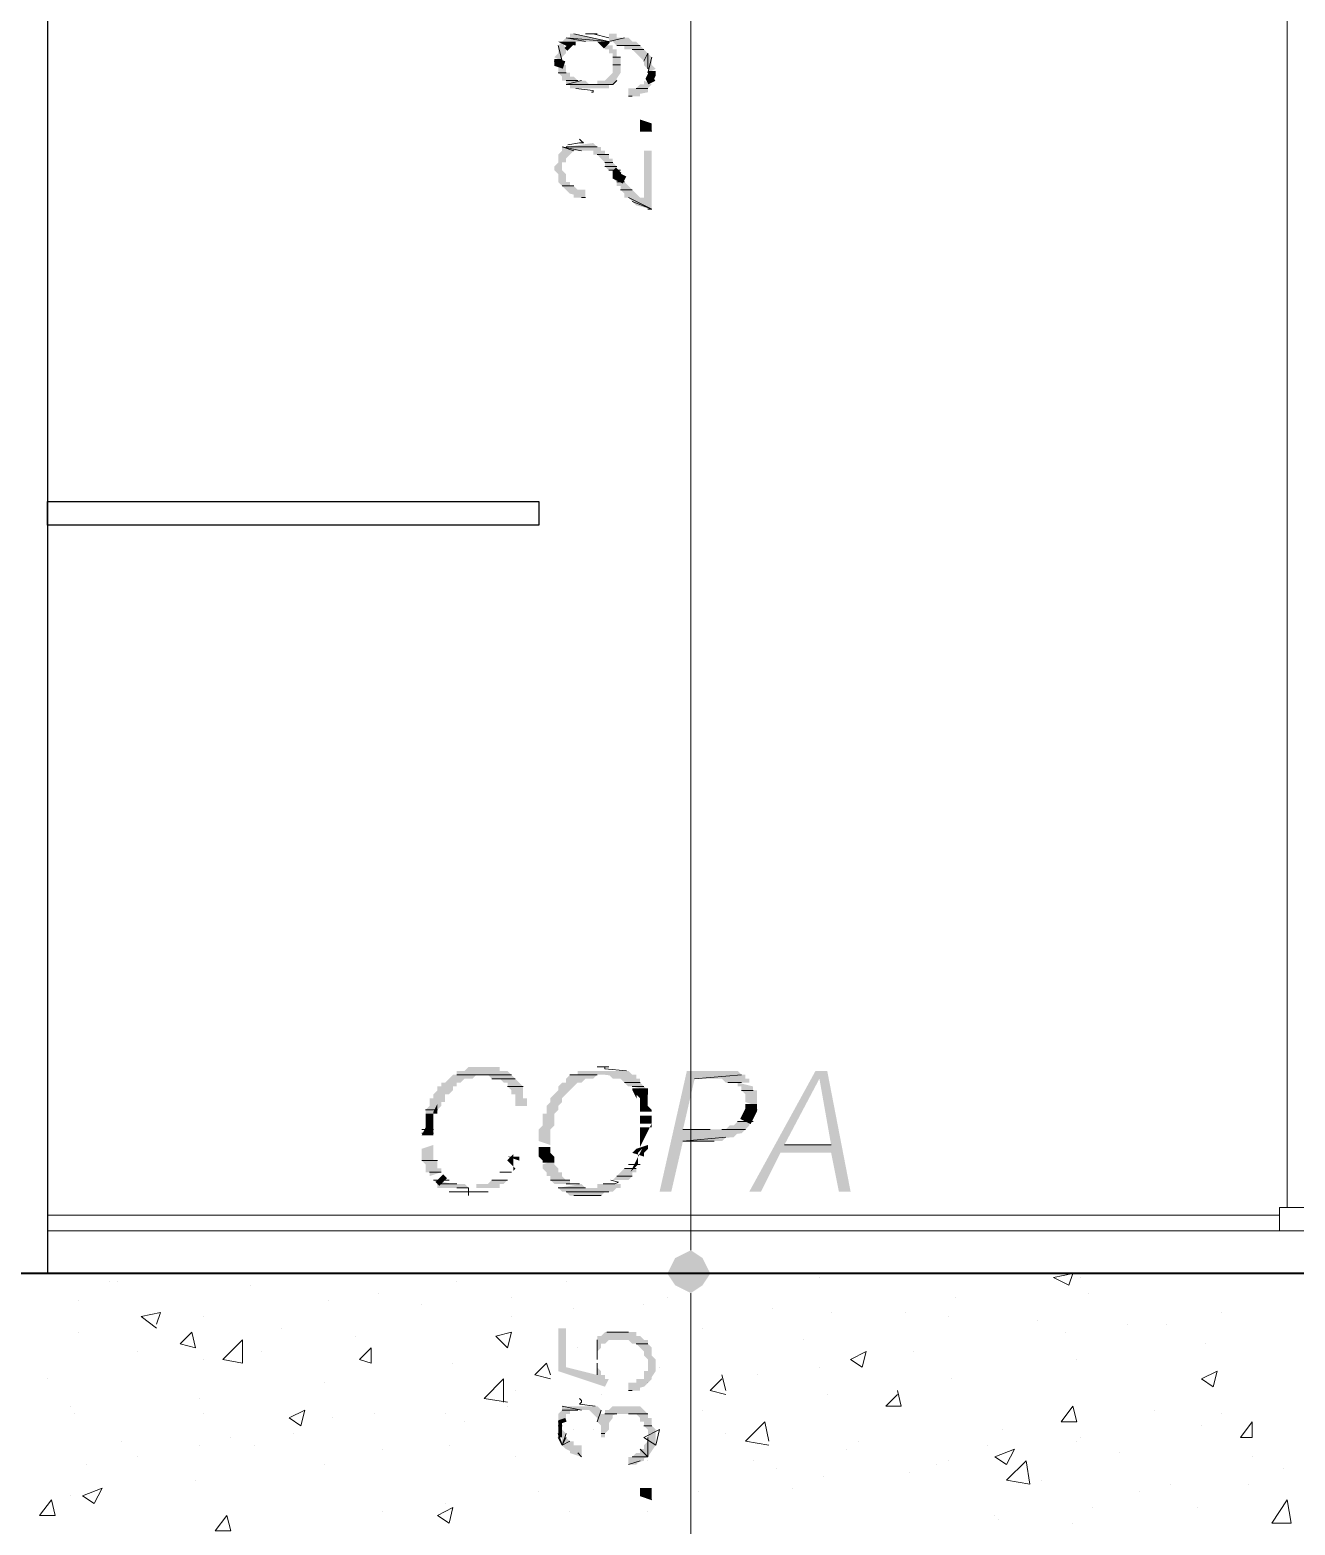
# Model space of a CAD drawing. Header units: millimetres. Extents: x 182 to 575, y -105 to 95.
# Drawn here: x 284.116 to 285.661, y 73.399 to 75.225 of the extents above; entities that cross this region are included whole.
import ezdxf

# ---------------------------------------------------------------- set-up
doc = ezdxf.new("R2010")
doc.units = ezdxf.units.MM
doc.header["$MEASUREMENT"] = 0
doc.layers.add('PDF_Geometry', color=7, linetype='Continuous')
doc.layers.add('PDF_Solid Fills', color=7, linetype='Continuous')

msp = doc.modelspace()

# ---------------------------------------------------------------- hatches: boundary and pattern name
at = {"layer": 'PDF_Solid Fills', "transparency": 33554559}
h = msp.add_hatch(color=256, dxfattribs=at)
h.paths.add_polyline_path([(284.7706792224259, 75.1967196080877), (284.7706792224259, 75.20148291496602), (284.7659158890926, 75.21100635411946), (284.7611557832724, 75.20624302078613), (284.7611557832724, 75.1967196080877), (284.7563924763942, 75.1919595022676), (284.7659158890926, 75.18719616893426), (284.7659158890926, 75.1919595022676)])
h.paths.add_polyline_path([(284.7659158890926, 75.21100635411946), (284.8230596457064, 75.21100635411946), (284.7802026351244, 75.22052976681786), (284.7754393017909, 75.22052976681786), (284.7754393017909, 75.21576643348453), (284.7706792224259, 75.21576643348453)])
h.paths.add_polyline_path([(284.8706799896216, 75.1729094229025), (284.88020340232, 75.17767275623584), (284.8754400954418, 75.18243608956917), (284.8754400954418, 75.1919595022676), (284.8706799896216, 75.1967196080877), (284.8659166562883, 75.20148291496602), (284.8611565769233, 75.20624302078613), (284.8563932435899, 75.21100635411946), (284.8516299102565, 75.21100635411946), (284.8468698308916, 75.21576643348453), (284.8325830848598, 75.21576643348453), (284.8325830848598, 75.22052976681786), (284.8230596457064, 75.22052976681786), (284.8230596457064, 75.21100635411946), (284.8278229790396, 75.21100635411946), (284.8325830848598, 75.20624302078613), (284.8421064975581, 75.20624302078613), (284.8421064975581, 75.20148291496602), (284.8516299102565, 75.20148291496602), (284.8563932435899, 75.1967196080877), (284.8611565769233, 75.1919595022676), (284.8659166562883, 75.18719616893426), (284.8659166562883, 75.18243608956917), (284.8706799896216, 75.17767275623584)])
for points in [[(284.8278229790396, 75.158625904384), (284.8325830848598, 75.16338601020408), (284.8325830848598, 75.16576526311857), (284.837346391738, 75.1729094229025), (284.837346391738, 75.1919595022676), (284.8325830848598, 75.1919595022676), (284.8325830848598, 75.20148291496602), (284.8278229790396, 75.20148291496602), (284.8278229790396, 75.20624302078613), (284.8182995663412, 75.20624302078613), (284.8182995663412, 75.20148291496602), (284.8230596457064, 75.20148291496602), (284.8230596457064, 75.1967196080877), (284.8278229790396, 75.1967196080877), (284.8278229790396, 75.1729094229025), (284.8230596457064, 75.16814934353741), (284.8182995663412, 75.16338601020408), (284.8087728996746, 75.16338601020408), (284.8087728996746, 75.158625904384), (284.7992494869761, 75.158625904384), (284.7944893811562, 75.16338601020408), (284.7849659684576, 75.16338601020408), (284.7802026351244, 75.16814934353741), (284.7754393017909, 75.16814934353741), (284.7754393017909, 75.1729094229025), (284.7706792224259, 75.1729094229025), (284.7706792224259, 75.18243608956917), (284.7611557832724, 75.18243608956917), (284.7611557832724, 75.1729094229025), (284.7659158890926, 75.16814934353741), (284.7659158890926, 75.16338601020408), (284.7706792224259, 75.16338601020408), (284.7706792224259, 75.158625904384), (284.7754393017909, 75.158625904384), (284.7754393017909, 75.15386259750568), (284.8230596457064, 75.15386259750568), (284.8230596457064, 75.158625904384)], [(284.8468698308916, 75.14433915835224), (284.8611565769233, 75.14433915835224), (284.8611565769233, 75.14719728854652), (284.8706799896216, 75.14910249168557), (284.8706799896216, 75.15386259750568), (284.8754400954418, 75.158625904384), (284.8659166562883, 75.16338601020408), (284.8659166562883, 75.158625904384), (284.8611565769233, 75.158625904384), (284.8563932435899, 75.15386259750568), (284.8468698308916, 75.15386259750568)], [(284.8611565769233, 75.10148214777024), (284.8754400954418, 75.10148214777024), (284.8754400954418, 75.11100556046864), (284.8611565769233, 75.11576889380197)], [(284.7944893811562, 75.02053145993955), (284.7944893811562, 75.03005487263795), (284.7849659684576, 75.03005487263795), (284.7802026351244, 75.03481497845806), (284.7754393017909, 75.03481497845806), (284.7754393017909, 75.03957828533638), (284.7706792224259, 75.03957828533638), (284.7706792224259, 75.04910172448979), (284.7659158890926, 75.05386180385491), (284.7659158890926, 75.06338847052155), (284.7706792224259, 75.06338847052155), (284.7706792224259, 75.06814854988664), (284.7754393017909, 75.07291188321997), (284.7802026351244, 75.07767198904008), (284.8040128203095, 75.07767198904008), (284.8040128203095, 75.07291188321997), (284.8087728996746, 75.07291188321997), (284.8135362330079, 75.06814854988664), (284.8182995663412, 75.06338847052155), (284.8182995663412, 75.05862513718822), (284.8230596457064, 75.05386180385491), (284.8325830848598, 75.05386180385491), (284.8325830848598, 75.05862513718822), (284.8278229790396, 75.06338847052155), (284.8278229790396, 75.06814854988664), (284.8230596457064, 75.06814854988664), (284.8230596457064, 75.07291188321997), (284.8182995663412, 75.07291188321997), (284.8182995663412, 75.07767198904008), (284.8135362330079, 75.07767198904008), (284.8135362330079, 75.0824352959184), (284.8087728996746, 75.0824352959184), (284.8040128203095, 75.08719540173851), (284.7706792224259, 75.0824352959184), (284.7659158890926, 75.0824352959184), (284.7659158890926, 75.07767198904008), (284.7611557832724, 75.07291188321997), (284.7611557832724, 75.06338847052155), (284.7563924763942, 75.05862513718822), (284.7563924763942, 75.05386180385491), (284.7611557832724, 75.04910172448979), (284.7611557832724, 75.03957828533638), (284.7659158890926, 75.03481497845806), (284.7706792224259, 75.03005487263795), (284.7754393017909, 75.02529153930462), (284.7802026351244, 75.02410131619456), (284.7802026351244, 75.02053145993955)], [(284.8516299102565, 75.01576812660622), (284.8563932435899, 75.01100479327286), (284.8690925676784, 75.00783105143805), (284.8706799896216, 75.00624471390782), (284.8754400954418, 75.00624471390782), (284.8754400954418, 75.07767198904008), (284.8659166562883, 75.07767198904008), (284.8659166562883, 75.02053145993955), (284.8611565769233, 75.02053145993955), (284.8563932435899, 75.02529153930462), (284.8516299102565, 75.03005487263795), (284.8468698308916, 75.03481497845806), (284.8421064975581, 75.03957828533638), (284.8278229790396, 75.04433839115646), (284.8325830848598, 75.03957828533638), (284.8325830848598, 75.03481497845806), (284.837346391738, 75.03481497845806), (284.837346391738, 75.03005487263795), (284.8421064975581, 75.02529153930462), (284.8421064975581, 75.02053145993955), (284.8468698308916, 75.02053145993955)], [(284.708775359992, 73.94433955517763), (284.6992519472936, 73.95386296787606), (284.689725280627, 73.95386296787606), (284.689725280627, 73.95862630120936), (284.6516316033783, 73.95862630120936), (284.6468682700449, 73.95386296787606), (284.6373448573466, 73.95386296787606), (284.6373448573466, 73.94910288851096), (284.6325847515265, 73.94910288851096), (284.6278214181931, 73.94433955517763), (284.6230613388281, 73.9395762218443), (284.6182980054947, 73.9395762218443), (284.6182980054947, 73.93481614247924), (284.6135346721613, 73.93481614247924), (284.6135346721613, 73.93005280914588), (284.6087745927963, 73.92529270332577), (284.6087745927963, 73.92052936999244), (284.6040112594629, 73.92052936999244), (284.6040112594629, 73.91100595729404), (284.5992511536427, 73.90624262396071), (284.5992511536427, 73.90148254459564), (284.6135346721613, 73.90148254459564), (284.6135346721613, 73.90624262396071), (284.6182980054947, 73.91100595729404), (284.6182980054947, 73.91576929062737), (284.6230613388281, 73.91576929062737), (284.6230613388281, 73.92529270332577), (284.6278214181931, 73.92529270332577), (284.6325847515265, 73.93005280914588), (284.6325847515265, 73.93481614247924), (284.6373448573466, 73.93481614247924), (284.6373448573466, 73.9395762218443), (284.6421081642249, 73.9395762218443), (284.6468682700449, 73.94433955517763), (284.6563916827433, 73.94433955517763), (284.6604743411456, 73.94842221357985), (284.66591834941, 73.94910288851096), (284.6706784287751, 73.94910288851096), (284.6761219099766, 73.94842227947956), (284.6802018679285, 73.94433955517763), (284.689725280627, 73.94433955517763), (284.6944886139603, 73.9395762218443), (284.6992519472936, 73.9395762218443), (284.6992519472936, 73.93481614247924), (284.7040120266588, 73.93005280914588), (284.7040120266588, 73.92529270332577), (284.708775359992, 73.92529270332577), (284.708775359992, 73.91100595729404), (284.7230588785105, 73.91100595729404), (284.7230588785105, 73.92052936999244), (284.7182987726904, 73.92052936999244), (284.7182987726904, 73.93481614247924), (284.7135354658121, 73.9395762218443)], [(284.8237399220565, 73.94842261216081), (284.8278229790396, 73.94433955517763), (284.837346391738, 73.94433955517763), (284.8421064975581, 73.9395762218443), (284.8468698308916, 73.93481614247924), (284.8516299102565, 73.93481614247924), (284.8706799896216, 73.93005280914588), (284.8611565769233, 73.9395762218443), (284.8611565769233, 73.94433955517763), (284.8563932435899, 73.94433955517763), (284.8563932435899, 73.94910288851096), (284.8516299102565, 73.94910288851096), (284.8468698308916, 73.95386296787606), (284.7849659684576, 73.95386296787606), (284.7849659684576, 73.94910288851096), (284.7754393017909, 73.94910288851096), (284.7706792224259, 73.94433955517763), (284.7706792224259, 73.9395762218443), (284.7659158890926, 73.9395762218443), (284.7611557832724, 73.93481614247924), (284.7611557832724, 73.93005280914588), (284.7563924763942, 73.92529270332577), (284.751632370574, 73.92052936999244), (284.751632370574, 73.91576929062737), (284.7468690372407, 73.91100595729404), (284.7468690372407, 73.90148254459564), (284.7421089578756, 73.90148254459564), (284.7421089578756, 73.88719579856388), (284.7373456245423, 73.8824356927438), (284.7373456245423, 73.86814894671204), (284.751632370574, 73.86338561337871), (284.751632370574, 73.8824356927438), (284.7563924763942, 73.88719579856388), (284.7563924763942, 73.90148254459564), (284.7611557832724, 73.90624262396071), (284.7611557832724, 73.91100595729404), (284.7659158890926, 73.91576929062737), (284.7659158890926, 73.92052936999244), (284.7706792224259, 73.92529270332577), (284.7754393017909, 73.93005280914588), (284.7802026351244, 73.93481614247924), (284.7849659684576, 73.9395762218443), (284.7897260478227, 73.9395762218443), (284.7944893811562, 73.94433955517763), (284.8040128203095, 73.94433955517763), (284.8087728996746, 73.94910288851096), (284.8182995663412, 73.94910288851096)], [(284.6087745927963, 73.84433878798188), (284.6087745927963, 73.86338561337871), (284.5944878467645, 73.85862553401361), (284.5944878467645, 73.84433878798188), (284.5992511536427, 73.83957868216177), (284.5992511536427, 73.83005526946334), (284.6040112594629, 73.83005526946334), (284.6040112594629, 73.82529193613001), (284.6182980054947, 73.83005526946334), (284.6182980054947, 73.83481534882844), (284.6135346721613, 73.83481534882844), (284.6135346721613, 73.84433878798188)], [(284.8563932435899, 73.85862553401361), (284.8516299102565, 73.85386220068028), (284.8659166562883, 73.8491020948602), (284.8659166562883, 73.85386220068028), (284.8706799896216, 73.85862553401361), (284.8706799896216, 73.86338561337871)], [(284.751632370574, 73.82529193613001), (284.751632370574, 73.82052860279668), (284.7563924763942, 73.81576852343161), (284.7754393017909, 73.81576852343161), (284.7754393017909, 73.82052860279668), (284.7706792224259, 73.82052860279668), (284.7659158890926, 73.82529193613001), (284.7659158890926, 73.83005526946334), (284.7611557832724, 73.83005526946334), (284.7611557832724, 73.83481534882844), (284.7563924763942, 73.83957868216177), (284.7563924763942, 73.84433878798188), (284.7421089578756, 73.83957868216177), (284.7421089578756, 73.83481534882844), (284.7468690372407, 73.83005526946334), (284.7468690372407, 73.82529193613001)], [(284.8325830848598, 73.82529193613001), (284.8278229790396, 73.82052860279668), (284.8468698308916, 73.82052860279668), (284.8516299102565, 73.82529193613001), (284.8516299102565, 73.83005526946334), (284.8563932435899, 73.83005526946334), (284.8563932435899, 73.83481534882844), (284.8421064975581, 73.83481534882844), (284.837346391738, 73.83005526946334)], [(284.7611557832724, 73.81100519009826), (284.7659158890926, 73.80624508427815), (284.7706792224259, 73.80624508427815), (284.7754393017909, 73.80148175094482), (284.8135362330079, 73.80148175094482), (284.8182995663412, 73.80624508427815), (284.8278229790396, 73.80624508427815), (284.8325830848598, 73.81100519009826), (284.837346391738, 73.81100519009826), (284.837346391738, 73.81576852343161), (284.8087728996746, 73.81576852343161), (284.8087728996746, 73.81100519009826), (284.7944893811562, 73.81100519009826), (284.7897260478227, 73.81576852343161)], [(284.9040135875052, 73.69195757105066), (284.9230604393572, 73.68243413189722), (284.9373471853889, 73.69195757105066), (284.9468705980872, 73.70624431708242), (284.9373471853889, 73.72529116893426), (284.9230604393572, 73.73481458163266), (284.9040135875052, 73.72529116893426), (284.8944869208386, 73.70624431708242)], [(284.8135362330079, 73.52052950226758), (284.8135362330079, 73.50624275623585), (284.8182995663412, 73.50624275623585), (284.8182995663412, 73.51100608956918), (284.8230596457064, 73.51576942290251), (284.8230596457064, 73.52370254475835), (284.8278229790396, 73.53005294142102), (284.8278229790396, 73.53322883517245), (284.8325830848598, 73.53481624829934), (284.8563932435899, 73.53481624829934), (284.8611565769233, 73.53005294142102), (284.8611565769233, 73.52529283560094), (284.8659166562883, 73.52529283560094), (284.8659166562883, 73.52052950226758), (284.8706799896216, 73.51576942290251), (284.8706799896216, 73.50148267687075), (284.8659166562883, 73.49671934353742), (284.8659166562883, 73.49195923771734), (284.8611565769233, 73.49195923771734), (284.8611565769233, 73.48719593083902), (284.8563932435899, 73.48719593083902), (284.8516299102565, 73.48243582501891), (284.8468698308916, 73.48243582501891), (284.8468698308916, 73.47291241232048), (284.8563932435899, 73.47291241232048), (284.8595691608623, 73.47608616003356), (284.8659166562883, 73.47767249168558), (284.8659166562883, 73.48053062187986), (284.8706799896216, 73.48243582501891), (284.88020340232, 73.49671934353742), (284.88020340232, 73.51576942290251), (284.8754400954418, 73.52052950226758), (284.8754400954418, 73.53005294142102), (284.8706799896216, 73.53005294142102), (284.8706799896216, 73.53481624829934), (284.8659166562883, 73.53957635411945), (284.8611565769233, 73.54433968745278), (284.8278229790396, 73.54433968745278), (284.8230596457064, 73.53957635411945), (284.8182995663412, 73.53957635411945), (284.8182995663412, 73.53481624829934), (284.8135362330079, 73.53481624829934), (284.8135362330079, 73.53957635411945), (284.8087728996746, 73.54433968745278), (284.7659158890926, 73.54433968745278), (284.7659158890926, 73.53957635411945), (284.7611557832724, 73.53481624829934), (284.7611557832724, 73.52529283560094), (284.7706792224259, 73.53005294142102), (284.7706792224259, 73.53481624829934), (284.7754393017909, 73.53481624829934), (284.7754393017909, 73.53957635411945), (284.7992494869761, 73.53957635411945), (284.8040128203095, 73.53481624829934), (284.8087728996746, 73.53005294142102), (284.8087728996746, 73.52529283560094)], [(284.7659158890926, 73.49671934353742), (284.7706792224259, 73.49195923771734), (284.7754393017909, 73.48957919803479), (284.7754393017909, 73.48719593083902), (284.7897260478227, 73.48243582501891), (284.7897260478227, 73.49671934353742), (284.7802026351244, 73.49671934353742), (284.7802026351244, 73.50148267687075), (284.7754393017909, 73.50148267687075), (284.7706792224259, 73.50624275623585), (284.7706792224259, 73.51100608956918), (284.7659158890926, 73.51576942290251), (284.7659158890926, 73.50148267687075), (284.7643291871526, 73.50306936999246), (284.7611557832724, 73.51576942290251), (284.7611557832724, 73.50624275623585)], [(284.8611565769233, 73.43481548110356), (284.8754400954418, 73.43005214777025), (284.8754400954418, 73.44433889380198), (284.8611565769233, 73.44433889380198)]]:
    msp.add_hatch(color=256, dxfattribs=at).paths.add_polyline_path(points)
h = msp.add_hatch(color=256, dxfattribs=at)
h.paths.add_polyline_path([(284.7611557832724, 75.04910172448979), (284.7706792224259, 75.04910172448979), (284.7611557832724, 75.04910172448979)], flags=0)
h.paths.add_polyline_path([(284.7706792224259, 75.04433839115646), (284.7611557832724, 75.04433839115646), (284.7706792224259, 75.04433839115646)], flags=0)
h.paths.add_polyline_path([(284.7611557832724, 75.03957828533638), (284.7706792224259, 75.03957828533638), (284.7611557832724, 75.03957828533638)], flags=0)
h.paths.add_polyline_path([(284.7754393017909, 75.03957828533638), (284.7659158890926, 75.03481497845806), (284.7754393017909, 75.03957828533638)], flags=0)
h = msp.add_hatch(color=256, dxfattribs=at)
h.paths.add_polyline_path([(284.9992510213677, 73.93005280914588), (284.9992510213677, 73.93481614247924), (284.9802041959709, 73.9395762218443), (284.9802041959709, 73.93481614247924), (284.984964275336, 73.93481614247924), (284.984964275336, 73.93005280914588), (284.9897276086693, 73.92529270332577), (284.9897276086693, 73.91576929062737), (285.0040111271878, 73.91100595729404), (285.0040111271878, 73.93005280914588)])
h.paths.add_polyline_path([(284.9944877144894, 73.94433955517763), (284.9897276086693, 73.94433955517763), (284.9897276086693, 73.94910288851096), (284.984964275336, 73.94910288851096), (284.9802041959709, 73.95386296787606), (284.9182971060237, 73.95386296787606), (284.8849635081402, 73.80624508427815), (284.899250254172, 73.80624508427815), (284.9135370002037, 73.86814894671204), (284.9611541166058, 73.86814894671204), (284.9651235617853, 73.8721183918916), (284.9754408626376, 73.87291228004537), (284.9794713182712, 73.87693998236028), (284.984964275336, 73.87767235941044), (284.9944877144894, 73.88719579856388), (284.9944877144894, 73.8919591054422), (284.9802041959709, 73.8919591054422), (284.9754408626376, 73.88719579856388), (284.9706775293042, 73.88719579856388), (284.9659174499392, 73.8824356927438), (284.9135370002037, 73.8824356927438), (284.9278205187222, 73.94433955517763), (284.9611541166058, 73.94433955517763), (284.9659174499392, 73.9395762218443), (284.9802041959709, 73.9395762218443), (284.9944877144894, 73.9395762218443)])
h.paths.add_polyline_path([(285.0944884816852, 73.86338561337871), (285.0373447250714, 73.86338561337871), (285.0802017356534, 73.94433955517763)])
h.paths.add_polyline_path([(285.1182986404153, 73.80624508427815), (285.0897251483518, 73.95386296787606), (285.0754416298332, 73.95386296787606), (284.9944877144894, 73.80624508427815), (285.0087744605211, 73.80624508427815), (285.0325846192513, 73.85386220068028), (285.0944884816852, 73.85386220068028), (285.1040118943836, 73.80624508427815)], flags=0)
h = msp.add_hatch(color=256, dxfattribs=at)
h.paths.add_polyline_path([(284.6611550160767, 73.81100519009826), (284.689725280627, 73.81100519009826), (284.689725280627, 73.81576852343161), (284.6944886139603, 73.81576852343161), (284.6992519472936, 73.82052860279668), (284.6802018679285, 73.82052860279668), (284.6754417621084, 73.81576852343161), (284.6611550160767, 73.81576852343161)])
h.paths.add_polyline_path([(284.6516316033783, 73.81100519009826), (284.6468682700449, 73.81576852343161), (284.6325847515265, 73.81576852343161), (284.6087745927963, 73.82052860279668), (284.6135346721613, 73.81576852343161), (284.6135346721613, 73.81100519009826)])
h = msp.add_hatch(color=256, dxfattribs=at)
h.paths.add_polyline_path([(284.8135362330079, 73.5871966980348), (284.8087728996746, 73.5919600313681), (284.8087728996746, 73.58243336470144), (284.7706792224259, 73.5919600313681), (284.7706792224259, 73.6395771213152), (284.7611557832724, 73.6395771213152), (284.7611557832724, 73.5871966980348), (284.8182995663412, 73.5681498461829), (284.8230596457064, 73.57767328533637), (284.8182995663412, 73.57767328533637), (284.8182995663412, 73.58243336470144), (284.8135362330079, 73.58243336470144)])
h.paths.add_polyline_path([(284.8468698308916, 73.5633865128496), (284.8611565769233, 73.5633865128496), (284.8611565769233, 73.56695941973462), (284.8659166562883, 73.5681498461829), (284.8706799896216, 73.57290995200304), (284.8754400954418, 73.57767328533637), (284.8754400954418, 73.58005092395183), (284.88020340232, 73.5871966980348), (284.88020340232, 73.60148344406653), (284.8754400954418, 73.60624354988664), (284.8754400954418, 73.61576696258504), (284.8706799896216, 73.62053029591837), (284.8706799896216, 73.62529037528347), (284.8659166562883, 73.62529037528347), (284.8611565769233, 73.6300537086168), (284.8563932435899, 73.6300537086168), (284.8563932435899, 73.63481704195013), (284.8182995663412, 73.63481704195013), (284.8135362330079, 73.6300537086168), (284.8087728996746, 73.6300537086168), (284.8087728996746, 73.61100685676496), (284.8135362330079, 73.61576696258504), (284.8135362330079, 73.62053029591837), (284.8182995663412, 73.62053029591837), (284.8230596457064, 73.62529037528347), (284.8468698308916, 73.62529037528347), (284.8516299102565, 73.62053029591837), (284.8563932435899, 73.62053029591837), (284.8611565769233, 73.61576696258504), (284.8659166562883, 73.61100685676496), (284.8659166562883, 73.60624354988664), (284.8706799896216, 73.60148344406653), (284.8706799896216, 73.5871966980348), (284.8659166562883, 73.5871966980348), (284.8659166562883, 73.57767328533637), (284.8563932435899, 73.57767328533637), (284.8563932435899, 73.57290995200304), (284.8468698308916, 73.57290995200304)])
h = msp.add_hatch(color=256, dxfattribs=at)
h.paths.add_polyline_path([(284.7992494869761, 73.60624354988664), (284.7992494869761, 73.60148344406653), (284.7992494869761, 73.60624354988664)], flags=0)
h.paths.add_polyline_path([(284.7992494869761, 73.5967201107332), (284.7992494869761, 73.61100685676496), (284.7992494869761, 73.5967201107332)], flags=0)
h.paths.add_polyline_path([(284.8040128203095, 73.61576696258504), (284.8040128203095, 73.5919600313681), (284.8040128203095, 73.61576696258504)], flags=0)
h.paths.add_polyline_path([(284.8040128203095, 73.5919600313681), (284.8040128203095, 73.61576696258504), (284.8040128203095, 73.5919600313681)], flags=0)
h = msp.add_hatch(color=256, dxfattribs=at)
h.paths.add_polyline_path([(284.8135362330079, 73.6300537086168), (284.8611565769233, 73.6300537086168), (284.8135362330079, 73.6300537086168)], flags=0)
h.paths.add_polyline_path([(284.8611565769233, 73.6300537086168), (284.8135362330079, 73.6300537086168), (284.8611565769233, 73.6300537086168)], flags=0)
h.paths.add_polyline_path([(284.8087728996746, 73.6300537086168), (284.8659166562883, 73.62529037528347), (284.8087728996746, 73.6300537086168)], flags=0)

# ---------------------------------------------------------------- linework, layer by layer
at = {"layer": 'PDF_Geometry', "lineweight": 25}
for points in [[(283.9992497515265, 76.61100751814061), (284.1373441959709, 76.61100751814061), (284.1373441959709, 73.70624431708242)], [(284.1421075293042, 73.70624431708242), (283.989726312373, 73.70624431708242)]]:
    msp.add_lwpolyline(points, dxfattribs=at)
at = {"layer": 'PDF_Geometry', "lineweight": 13}
for points in [[(284.9230604393572, 73.73481458163266), (284.9230604393572, 73.75862474036282), (284.9230604393572, 76.55862384089193), (284.9230604393572, 76.58243402607712)], [(285.6516328996746, 75.93957881443689), (285.6516328996746, 73.78719500491309)], [(284.7944893811562, 75.21100635411946), (284.7706792224259, 75.21576643348453), (284.7944893811562, 75.21100635411946)], [(284.7944893811562, 75.22052976681786), (284.8087728996746, 75.22052976681786), (284.7944893811562, 75.22052976681786)], [(284.8016311404153, 75.22052976681786), (284.804012807082, 75.22052976681786), (284.804012807082, 75.22052976681786), (284.8230596457064, 75.21576806046863)], [(284.7563924763942, 75.18719616893426), (284.7659158890926, 75.18719616893426), (284.7563924763942, 75.18719616893426)], [(284.8278229790396, 75.1919595022676), (284.837346391738, 75.1919595022676), (284.8278229790396, 75.1919595022676)], [(284.8516299102565, 75.20148291496602), (284.8659166562883, 75.20148291496602), (284.8516299102565, 75.20148291496602)], [(284.8659166562883, 75.18719616893426), (284.8706799896216, 75.1967196080877), (284.8659166562883, 75.18719616893426)], [(284.8706799896216, 75.17767275623584), (284.8706799896216, 75.1967196080877), (284.8706799896216, 75.17767275623584)], [(284.837346391738, 75.18243608956917), (284.8278229790396, 75.18243608956917), (284.837346391738, 75.18243608956917)], [(284.8278229790396, 75.158625904384), (284.7706792224259, 75.158625904384), (284.8278229790396, 75.158625904384)], [(284.7706792224259, 75.158625904384), (284.8040128203095, 75.158625904384), (284.7706792224259, 75.158625904384)], [(284.8040128203095, 75.158625904384), (284.7706792224259, 75.158625904384), (284.8040128203095, 75.158625904384)], [(284.8016311536429, 75.14910249168557), (284.8040111933254, 75.14910249168557), (284.804012807082, 75.14910249168557), (284.804012807082, 75.15148254459564), (284.782584301791, 75.15386259750568)], [(284.8754400954418, 75.10148214777024), (284.8611565769233, 75.10148214777024), (284.8754400954418, 75.10148214777024)], [(284.7897260478227, 75.07767198904008), (284.7659158890926, 75.0824352959184), (284.7897260478227, 75.07767198904008)], [(284.7802026351244, 75.07767198904008), (284.7659158890926, 75.0824352959184), (284.7802026351244, 75.07767198904008)], [(284.8087728996746, 75.0824352959184), (284.7706792224259, 75.0824352959184), (284.8087728996746, 75.0824352959184)], [(284.7706792224259, 75.0824352959184), (284.8087728996746, 75.0824352959184), (284.7706792224259, 75.0824352959184)], [(284.7873460081403, 75.09195873507184), (284.7897276748068, 75.08957706840513), (284.7921077277168, 75.08719540173851), (284.7873443943836, 75.08719540173851), (284.7730592621085, 75.08481534882844)], [(284.8087728996746, 75.07291188321997), (284.8230596457064, 75.07291188321997), (284.8087728996746, 75.07291188321997)], [(284.8182995663412, 75.06338847052155), (284.8278229790396, 75.06338847052155), (284.8182995663412, 75.06338847052155)], [(284.8325830848598, 75.05862513718822), (284.8182995663412, 75.05862513718822), (284.8325830848598, 75.05862513718822)], [(284.837346391738, 75.05386180385491), (284.8230596457064, 75.05386180385491), (284.837346391738, 75.05386180385491)], [(284.8278229790396, 75.04433839115646), (284.8421064975581, 75.04433839115646), (284.8278229790396, 75.04433839115646)], [(284.8421064975581, 75.03957828533638), (284.8325830848598, 75.03957828533638), (284.8421064975581, 75.03957828533638)], [(284.7659158890926, 75.03481497845806), (284.7802026351244, 75.03481497845806), (284.7659158890926, 75.03481497845806)], [(284.7802026351244, 75.03481497845806), (284.7659158890926, 75.03481497845806), (284.7802026351244, 75.03481497845806)], [(284.8516299102565, 75.03005487263795), (284.837346391738, 75.03005487263795), (284.8516299102565, 75.03005487263795)], [(284.8516299102565, 75.01576812660622), (284.8754400954418, 75.00624471390782), (284.8516299102565, 75.01576812660622)], [(285.642106233008, 73.77767159221469), (284.1373441959709, 73.77767159221469)], [(285.642106233008, 73.75862474036282), (284.1373441959709, 73.75862474036282)], [(284.9230604393572, 73.38243505782313), (284.9230604393572, 73.40624521655332), (284.9230604393572, 73.65862397316707), (284.9230604393572, 73.68243413189722)], [(284.8349647382989, 73.63481704195013), (284.832584685389, 73.63481704195013), (284.8373464049655, 73.63481704195013), (284.8206796060238, 73.63481704195013)], [(284.8468698308916, 73.63481704195013), (284.8230596457064, 73.63481704195013), (284.8468698308916, 73.63481704195013)], [(284.8278229790396, 73.63481704195013), (284.8421064975581, 73.63481704195013), (284.8278229790396, 73.63481704195013)], [(284.8087728996746, 73.61100685676496), (284.8087728996746, 73.62529037528347), (284.8087728996746, 73.61100685676496)], [(284.8563932435899, 73.62053029591837), (284.8706799896216, 73.62053029591837), (284.8563932435899, 73.62053029591837)], [(284.8706799896216, 73.62053029591837), (284.8563932435899, 73.62053029591837), (284.8706799896216, 73.62053029591837)], [(284.7897260478227, 73.53957635411945), (284.7659158890926, 73.54433968745278), (284.7897260478227, 73.53957635411945)], [(284.7873460081403, 73.55386310015118), (284.7897276748068, 73.55148143348453), (284.7897260610503, 73.54909976681787), (284.7897260610503, 73.54909976681787), (284.7873460213677, 73.5467197271353), (284.806392859992, 73.54433968745278)], [(284.7611557832724, 73.52529283560094), (284.7659158890926, 73.52529283560094), (284.7611557832724, 73.52529283560094)], [(284.7659158890926, 73.53957635411945), (284.7849659684576, 73.53957635411945), (284.7659158890926, 73.53957635411945)], [(284.8087728996746, 73.52529283560094), (284.8135362330079, 73.53957635411945), (284.8087728996746, 73.52529283560094)], [(284.8706799896216, 73.53481624829934), (284.8468698308916, 73.53481624829934), (284.8706799896216, 73.53481624829934)], [(284.8468698308916, 73.53481624829934), (284.8706799896216, 73.53481624829934), (284.8468698308916, 73.53481624829934)], [(284.7659158890926, 73.52052950226758), (284.7611557832724, 73.52052950226758), (284.7659158890926, 73.52052950226758)], [(284.8182995663412, 73.51100608956918), (284.8135362330079, 73.51100608956918), (284.8182995663412, 73.51100608956918)], [(284.8659166562883, 73.52052950226758), (284.8754400954418, 73.52052950226758), (284.8659166562883, 73.52052950226758)], [(284.8706799896216, 73.48243582501891), (284.8516299102565, 73.48243582501891), (284.8706799896216, 73.48243582501891)], [(284.8754400954418, 73.43005214777025), (284.8611565769233, 73.43481548110356), (284.8754400954418, 73.43005214777025)]]:
    msp.add_lwpolyline(points, dxfattribs=at)
for points, const_width in [([(284.782584301791, 75.20862468745275), (284.7706775954418, 75.20862468745275), (284.7754393017909, 75.20624302078613), (284.7706792224259, 75.20148291496602)], 0.004763333333332163), ([(284.7611541827433, 75.18957783560091), (284.7611541827433, 75.18481612925171), (284.7682975557592, 75.18243608956917)], 0.009523412698411806), ([(284.8754416959709, 75.17529108956919), (284.8754416959709, 75.17052938321996), (284.8730600293042, 75.16576767687079), (284.8754400954418, 75.16100595729404)], 0.009523412698411806), ([(284.8349647382989, 75.05386180385491), (284.832584685389, 75.05148176417234), (284.832584685389, 75.04672005782317), (284.8421064975581, 75.04195833824642)], 0.009523412698418573), ([(284.7706792224259, 73.52767288851098), (284.7635358361825, 73.52529283560094), (284.7635358361825, 73.52052950226758), (284.7635358361825, 73.50624438321995)], 0.004760105820108287)]:
    msp.add_lwpolyline(points, dxfattribs=dict(at, const_width=const_width))
for points in [[(284.7611557832724, 75.20624302078613), (284.7659158890926, 75.18719616893426), (284.7611557832724, 75.20624302078613)], [(284.7706792224259, 75.21576643348453), (284.8230596457064, 75.21100635411946), (284.7706792224259, 75.21576643348453)], [(284.7802026351244, 75.22052976681786), (284.8230596457064, 75.21100635411946), (284.7802026351244, 75.22052976681786)], [(284.8421064975581, 75.21576643348453), (284.8230596457064, 75.21100635411946), (284.8421064975581, 75.21576643348453)], [(284.8325830848598, 75.20624302078613), (284.8611565769233, 75.20624302078613), (284.8325830848598, 75.20624302078613)], [(284.8754400954418, 75.1919595022676), (284.8706799896216, 75.1729094229025), (284.8754400954418, 75.1919595022676)], [(284.7611557832724, 75.1729094229025), (284.7706792224259, 75.1729094229025), (284.7611557832724, 75.1729094229025)], [(284.7897260478227, 75.16338601020408), (284.7706792224259, 75.158625904384), (284.7897260478227, 75.16338601020408)], [(284.7849659684576, 75.16338601020408), (284.7706792224259, 75.16338601020408), (284.7849659684576, 75.16338601020408)], [(284.8325830848598, 75.16338601020408), (284.8278229790396, 75.158625904384), (284.8325830848598, 75.16338601020408)], [(284.8563932435899, 75.15386259750568), (284.8706799896216, 75.15386259750568), (284.8563932435899, 75.15386259750568)], [(284.8516299102565, 75.14433915835224), (284.8468698308916, 75.14433915835224), (284.8516299102565, 75.14433915835224)], [(284.7897260478227, 75.02053145993955), (284.7944893811562, 75.02053145993955), (284.7897260478227, 75.02053145993955)], [(284.8468698308916, 75.02053145993955), (284.8754400954418, 75.00624471390782), (284.8468698308916, 75.02053145993955)], [(284.8706799896216, 75.00624471390782), (284.8754400954418, 75.00624471390782), (284.8706799896216, 75.00624471390782)], [(284.8325830848598, 73.70624431708242), (285.2087727673994, 73.70624431708242)], [(284.8087728996746, 73.60148344406653), (284.8087728996746, 73.62529037528347), (284.8087728996746, 73.60148344406653)], [(284.8087728996746, 73.5967201107332), (284.8087728996746, 73.58243336470144), (284.8087728996746, 73.5967201107332)], [(284.8516299102565, 73.5633865128496), (284.8468698308916, 73.5633865128496), (284.8516299102565, 73.5633865128496)], [(284.8706799896216, 73.57290995200304), (284.8706799896216, 73.57290995200304), (284.8706799896216, 73.57290995200304)], [(284.8325830848598, 73.53481624829934), (284.8182995663412, 73.53481624829934), (284.8325830848598, 73.53481624829934)], [(284.7611557832724, 73.51100608956918), (284.7659158890926, 73.49671934353742), (284.7611557832724, 73.51100608956918)], [(284.7611557832724, 73.50624275623585), (284.7659158890926, 73.49671934353742), (284.7611557832724, 73.50624275623585)], [(284.7706792224259, 73.51100608956918), (284.7659158890926, 73.49671934353742), (284.7706792224259, 73.51100608956918)], [(284.7706792224259, 73.50624275623585), (284.7659158890926, 73.49671934353742), (284.7706792224259, 73.50624275623585)], [(284.8706799896216, 73.50624275623585), (284.8706799896216, 73.48243582501891), (284.8706799896216, 73.50624275623585)], [(284.7754393017909, 73.50148267687075), (284.7659158890926, 73.49671934353742), (284.7754393017909, 73.50148267687075)], [(284.7659158890926, 73.49671934353742), (284.7659158890926, 73.49671934353742), (284.7659158890926, 73.49671934353742)], [(284.7849659684576, 73.48719593083902), (284.7897260478227, 73.48243582501891), (284.7849659684576, 73.48719593083902)], [(284.8611565769233, 73.49195923771734), (284.8706799896216, 73.48243582501891), (284.8611565769233, 73.49195923771734)], [(284.8611565769233, 73.47767249168558), (284.8468698308916, 73.47291241232048), (284.8611565769233, 73.47767249168558)]]:
    msp.add_lwpolyline(points, close=True, dxfattribs=at)
for points in [[(284.8206796060238, 75.20624302078613, 0.01010225500014095, 0.01010225500014095, 0), (284.8159162726905, 75.21100635411946, 0, 0, 0), (284.8040128203095, 75.21100635411946, 0, 0, 0)], [(284.7992494869761, 73.59910177739985, 0, 0, 0), (284.7992494869761, 73.60386348374908, 0, 0, 0), (284.8040128203095, 73.6038634969766, 0, 0, 0), (284.8040128203095, 73.6038634969766, 0.0428570105820148, 0.0428570105820148, 0), (284.8040128203095, 73.60386186999244, 0, 0, 0), (284.8087728996746, 73.60386186999244, 0, 0, 0)]]:
    msp.add_lwpolyline(points, format="xyseb", dxfattribs=at)
at = {"layer": 'PDF_Geometry', "lineweight": 25}
msp.add_lwpolyline([(284.7373456245423, 74.64910185676496), (284.7373456245423, 74.62052833824643), (284.1373441959709, 74.62052833824643), (284.1373441959709, 74.64910185676496)], close=True, dxfattribs=at)
at = {"layer": 'PDF_Geometry', "lineweight": 20}
for points in [[(284.7040120266588, 73.94910288851096), (284.6373448573466, 73.94910288851096), (284.7040120266588, 73.94910288851096)], [(284.708775359992, 73.94433955517763), (284.6802018679285, 73.94433955517763), (284.708775359992, 73.94433955517763)], [(284.689725280627, 73.94433955517763), (284.708775359992, 73.94433955517763), (284.689725280627, 73.94433955517763)], [(284.8087728996746, 73.94910288851096), (284.7754393017909, 73.94910288851096), (284.8087728996746, 73.94910288851096)], [(284.8087728996746, 73.95862630120936), (284.8230596457064, 73.95862630120936), (284.8087728996746, 73.95862630120936)], [(284.8159178996747, 73.95862630120936), (284.8135362330079, 73.95862630120936), (284.8182979393572, 73.95862630120936), (284.8182979525847, 73.95862630120936), (284.8182979393572, 73.95862630120936), (284.8182979393572, 73.95624463454271), (284.8444881642248, 73.95386296787606)], [(284.6992519472936, 73.93481614247924), (284.7182987726904, 73.93481614247924), (284.6992519472936, 73.93481614247924)], [(284.8421064975581, 73.9395762218443), (284.8611565769233, 73.9395762218443), (284.8421064975581, 73.9395762218443)], [(284.8516299102565, 73.93481614247924), (284.8659166562883, 73.93481614247924), (284.8516299102565, 73.93481614247924)], [(284.9778225293041, 73.9395762218443), (284.9849642885634, 73.9395762218443), (284.9682974896217, 73.9395762218443)], [(284.984964275336, 73.93005280914588), (284.9992510213677, 73.93005280914588), (284.984964275336, 73.93005280914588)], [(284.6135346721613, 73.90624262396071), (284.5992511536427, 73.90624262396071), (284.6135346721613, 73.90624262396071)], [(285.0040111271878, 73.90624262396071), (284.9897276086693, 73.90624262396071), (285.0040111271878, 73.90624262396071)], [(284.9992510213677, 73.8919591054422), (284.9802041959709, 73.8919591054422), (284.9992510213677, 73.8919591054422)], [(284.984964275336, 73.89671921126231), (284.9992510213677, 73.89671921126231), (284.984964275336, 73.89671921126231)], [(284.5944878467645, 73.8824356927438), (284.6087745927963, 73.8824356927438), (284.5944878467645, 73.8824356927438)], [(284.6087745927963, 73.87767235941044), (284.5944878467645, 73.87767235941044), (284.6087745927963, 73.87767235941044)], [(284.9135370002037, 73.8824356927438), (284.9468705980872, 73.8824356927438), (284.9135370002037, 73.8824356927438)], [(284.9659174499392, 73.87291228004537), (284.9135370002037, 73.86814894671204), (284.9659174499392, 73.87291228004537)], [(284.9897276086693, 73.8824356927438), (284.9611541166058, 73.8824356927438), (284.9897276086693, 73.8824356927438)], [(285.0373447250714, 73.86338561337871), (285.0944884816852, 73.86338561337871), (285.0373447250714, 73.86338561337871)], [(284.5944878467645, 73.84433878798188), (284.6135346721613, 73.84433878798188), (284.5944878467645, 73.84433878798188)], [(284.8421064975581, 73.83481534882844), (284.8563932435899, 73.83481534882844), (284.8421064975581, 73.83481534882844)], [(284.8611565769233, 73.83957868216177), (284.8468698308916, 73.83957868216177), (284.8611565769233, 73.83957868216177)], [(284.6182980054947, 73.83005526946334), (284.6040112594629, 73.83005526946334), (284.6182980054947, 73.83005526946334)], [(284.6278214181931, 73.82052860279668), (284.6087745927963, 73.82052860279668), (284.6278214181931, 73.82052860279668)], [(284.6087745927963, 73.82052860279668), (284.6278214181931, 73.82052860279668), (284.6087745927963, 73.82052860279668)], [(284.6373448573466, 73.81576852343161), (284.6135346721613, 73.81576852343161), (284.6373448573466, 73.81576852343161)], [(284.6802018679285, 73.82052860279668), (284.6992519472936, 73.82052860279668), (284.6802018679285, 73.82052860279668)], [(284.689725280627, 73.83005526946334), (284.7040120266588, 73.83005526946334), (284.689725280627, 73.83005526946334)], [(284.751632370574, 73.82052860279668), (284.7754393017909, 73.82052860279668), (284.751632370574, 73.82052860279668)], [(284.7873460081403, 73.81576852343161), (284.7706792224259, 73.81576852343161), (284.7778209684576, 73.81576852343161)], [(284.8159178996747, 73.81576852343161), (284.8302030319496, 73.81576852343161), (284.8349647382989, 73.81814856311414), (284.8254413123731, 73.82052860279668)], [(284.8325830848598, 73.82529193613001), (284.8516299102565, 73.82529193613001), (284.8325830848598, 73.82529193613001)], [(284.6278214181931, 73.80624508427815), (284.6754417621084, 73.80624508427815), (284.6278214181931, 73.80624508427815)], [(284.6754417621084, 73.80624508427815), (284.6278214181931, 73.80624508427815), (284.6754417621084, 73.80624508427815)], [(284.6373448441191, 73.81100519009826), (284.6516316033783, 73.81100519009826), (284.6516316033783, 73.80862513718822), (284.6516315901507, 73.80624508427815), (284.6516315901507, 73.80386341761152), (284.6516316033783, 73.80148175094482), (284.6516315901507, 73.80148175094482), (284.6516299763942, 73.80148175094482)], [(284.7611557832724, 73.81100519009826), (284.7944893811562, 73.81100519009826), (284.7611557832724, 73.81100519009826)], [(284.7944893811562, 73.81100519009826), (284.7611557832724, 73.81100519009826), (284.7944893811562, 73.81100519009826)], [(284.7706792224259, 73.80624508427815), (284.8230596457064, 73.80624508427815), (284.7706792224259, 73.80624508427815)], [(284.8135362330079, 73.80148175094482), (284.7802026351244, 73.80148175094482), (284.8135362330079, 73.80148175094482)]]:
    msp.add_lwpolyline(points, dxfattribs=at)
for points in [[(284.984964275336, 73.94910288851096), (284.9278205187222, 73.94433955517763), (284.984964275336, 73.94910288851096)], [(284.9516307039074, 73.86814894671204), (284.9135370002037, 73.86814894671204), (284.9516307039074, 73.86814894671204)], [(285.7992507832726, 73.78719500491309), (285.7992507832726, 73.75862474036282), (285.642106233008, 73.75862474036282), (285.642106233008, 73.78719500491309)]]:
    msp.add_lwpolyline(points, close=True, dxfattribs=at)
for points in [[(284.8611549499392, 73.93243447581256, 0.01905007936507613, 0.01905007936507613, 0), (284.8611549499392, 73.92767275623584, 0.01428674603174397, 0.01428674603174397, 0), (284.8635366166058, 73.92291103665914, 0.01346813939811813, 0.01346813939811813, 0), (284.8635366166058, 73.91814933030992, 0, 0, 0), (284.8682983361825, 73.91338762396072, 0.01428351851852009, 0.01428351851852009, 0), (284.8682983361825, 73.90862429062739, 0.01428351851852009, 0.01428351851852009, 0), (284.8682983361825, 73.90386258427816, 0, 0, 0), (284.8682983361825, 73.89910087792896, 0.01428351851852009, 0.01428351851852009, 0), (284.8682983361825, 73.89433915835224, 0.01428351851852009, 0.01428351851852009, 0), (284.8682983361825, 73.88957745200307, 0, 0, 0), (284.8682983361825, 73.88481574565384, 0.01428351851852009, 0.01428351851852009, 0), (284.8682983361825, 73.88005402607709, 0.01428674603174397, 0.01428674603174397, 0), (284.8682983361825, 73.87529231972792, 0, 0, 0), (284.8659182832724, 73.87053061337869, 0, 0, 0), (284.8635366166058, 73.86576728004536, 0, 0, 0), (284.8635366166058, 73.86100557369616, 0, 0, 0)], [(284.606392912902, 73.90148254459564, 0.01428674603174397, 0.01428674603174397, 0), (284.606392912902, 73.89910087792896, 0, 0, 0), (284.6040112594629, 73.89433915835224, 0, 0, 0), (284.6016312197804, 73.88957745200307, 0.01428674603174397, 0.01428674603174397, 0), (284.6016312197804, 73.88481574565384, 0.01428674603174397, 0.01428674603174397, 0), (284.6016312197804, 73.88005402607709, 0.01428674603174397, 0.01428674603174397, 0), (284.6016312197804, 73.87529231972792, 0, 0, 0), (284.6016312197804, 73.87053061337869, 0, 0, 0), (284.6016312197804, 73.86576728004536, 0, 0, 0), (284.6016312197804, 73.86100557369616, 0, 0, 0)], [(284.7444889975582, 73.86576728004536, 0, 0, 0), (284.7444889975582, 73.86100557369616, 0.01428674603174397, 0.01428674603174397, 0), (284.7444889975582, 73.85624386734696, 0.01428674603174397, 0.01428674603174397, 0), (284.7444889975582, 73.85148214777024, 0.01346813939817013, 0.01346813939817013, 0), (284.7492507171349, 73.84672044142101, 0.01428351851852009, 0.01428351851852009, 0), (284.7492507171349, 73.84195873507184, 0, 0, 0)], [(284.7063937065529, 73.84672044142101, 0, 0, 0), (284.7063937065529, 73.84195873507184, 0.01428674603174397, 0.01428674603174397, 0), (284.7040120398863, 73.83957868216177, 0, 0, 0), (284.7016319869762, 73.8371970154951, 0, 0, 0), (284.6992503203095, 73.8324353091459, 0, 0, 0), (284.6968686536429, 73.8276736027967, 0, 0, 0), (284.6921085742778, 73.82529193613001, 0, 0, 0), (284.6921085742778, 73.82052860279668, 0, 0, 0)], [(284.8587732832724, 73.85148214777024, 0, 0, 0), (284.8587732832724, 73.84672044142101, 0.01010225500013377, 0.01010225500013377, 0), (284.8563932435899, 73.84433878798188, 0, 0, 0), (284.8540132039075, 73.83957868216177, 0, 0, 0), (284.849249870574, 73.83481534882844, 0, 0, 0)], [(284.6111546324788, 73.8276736027967, 2.300903017122441e-06, 2.300903017122441e-06, 0), (284.615916338828, 73.82291026946336, 0.01347044030119204, 0.01347044030119204, 0), (284.6206796721614, 73.81814856311414, 0, 0, 0)]]:
    msp.add_lwpolyline(points, format="xyseb", dxfattribs=at)
at = {"layer": 'PDF_Geometry', "lineweight": 20, "const_width": 0.01428351851852009}
msp.add_lwpolyline([(284.9968693679285, 73.91338762396072), (284.9968693679285, 73.91100595729404), (284.9968693679285, 73.90624262396071), (284.9944893150185, 73.90148254459564), (284.9921076483519, 73.89671921126231), (284.9897276086693, 73.8919591054422)], dxfattribs=at)
at = {"layer": 'PDF_Geometry', "lineweight": 40}
msp.add_lwpolyline([(292.9516313388281, 73.35862487263796), (293.4040116562884, 73.35862487263796), (293.4040116562884, 73.70624431708242), (280.6802031642249, 73.70624431708242), (280.3040134552301, 73.70624431708242), (280.3040134552301, 73.35862487263796), (280.6802031642249, 73.35862487263796), (280.7516304393571, 73.35862487263796)], dxfattribs=at)
at = {"layer": 'PDF_Geometry', "lineweight": 0}
for points in [[(284.3468691695159, 73.70624431708242), (284.3468691695159, 73.70624431708242)], [(284.2135348044366, 73.696720904384), (284.2135348044366, 73.696720904384)], [(284.2230614711032, 73.696720904384), (284.2230614711032, 73.696720904384)], [(284.3849661007329, 73.69195757105066), (284.3849661007329, 73.69195757105066)], [(284.6373448573466, 73.696720904384), (284.6373448573466, 73.696720904384)], [(284.7706792224259, 73.696720904384), (284.7706792224259, 73.696720904384)], [(285.0802017356534, 73.70148098374906), (285.0802017356534, 73.70148098374906)], [(285.3992509155477, 73.70148098374906), (285.3992509155477, 73.70148098374906)], [(284.1754411271878, 73.6729107191988), (284.1754411271878, 73.6729107191988)], [(284.4802035345951, 73.6729107191988), (284.4802035345951, 73.6729107191988)], [(284.5421073970291, 73.68243413189722), (284.5421073970291, 73.68243413189722)], [(284.7040120266588, 73.67767405253213), (284.7040120266588, 73.67767405253213)], [(284.8944869208386, 73.67767405253213), (284.8944869208386, 73.67767405253213)], [(285.2468696986164, 73.67767405253213), (285.2468696986164, 73.67767405253213)], [(285.408774328246, 73.68243413189722), (285.408774328246, 73.68243413189722)], [(284.2706785610502, 73.6395771213152), (284.2516317356534, 73.65386386734696), (284.2754418943836, 73.65862397316707), (284.2706785610502, 73.64434045464856)], [(284.327822344119, 73.65386386734696), (284.327822344119, 73.65386386734696)], [(284.5944878467645, 73.66814738586547), (284.5944878467645, 73.66814738586547)], [(284.7040120266588, 73.65386386734696), (284.7040120266588, 73.65386386734696)], [(284.7802026351244, 73.6633873065004), (284.7802026351244, 73.6633873065004)], [(284.8659166562883, 73.66814738586547), (284.8659166562883, 73.66814738586547)], [(285.0230612065528, 73.6633873065004), (285.0230612065528, 73.6633873065004)], [(285.0944884816852, 73.65862397316707), (285.0944884816852, 73.65862397316707)], [(285.1849658361825, 73.65862397316707), (285.1849658361825, 73.65862397316707)], [(285.2373462594629, 73.65386386734696), (285.2373462594629, 73.65386386734696)], [(285.5706789578757, 73.65862397316707), (285.5706789578757, 73.65862397316707)], [(284.1754411271878, 73.63481704195013), (284.1754411271878, 73.63481704195013)], [(284.4230597779815, 73.6395771213152), (284.4230597779815, 73.6395771213152)], [(284.9373471853889, 73.6395771213152), (284.9373471853889, 73.6395771213152)], [(285.3468704658121, 73.64910056046864), (285.3468704658121, 73.64910056046864)], [(285.3802040636957, 73.63481704195013), (285.3802040636957, 73.63481704195013)], [(285.4563946721614, 73.64434045464856), (285.4563946721614, 73.64434045464856)], [(285.5040117621085, 73.64434045464856), (285.5040117621085, 73.64434045464856)], [(284.5135371324789, 73.6300537086168), (284.5135371324789, 73.6300537086168)], [(284.7849659684576, 73.61576696258504), (284.7849659684576, 73.61576696258504)], [(285.0611548838016, 73.62529037528347), (285.0611548838016, 73.62529037528347)], [(285.5516321060237, 73.62053029591837), (285.5516321060237, 73.62053029591837)], [(284.24686840232, 73.61100685676496), (284.24686840232, 73.61100685676496)], [(284.327822344119, 73.60148344406653), (284.327822344119, 73.60148344406653)], [(284.3992496192513, 73.61100685676496), (284.3992496192513, 73.61100685676496)], [(284.6325847515265, 73.5967201107332), (284.6325847515265, 73.5967201107332)], [(284.751632370574, 73.57767328533637), (284.7325822912089, 73.58243336470144), (284.7468690372407, 73.5967201107332), (284.751632370574, 73.58243336470144)], [(285.1944892488809, 73.61100685676496), (285.1944892488809, 73.61100685676496)], [(285.3944875822142, 73.60148344406653), (285.3944875822142, 73.60148344406653)], [(284.1373441959709, 73.57767328533637), (284.1373441959709, 73.57767328533637)], [(284.6992519472936, 73.54909976681787), (284.6706784287751, 73.55386310015118), (284.6944886139603, 73.57767328533637), (284.6944886139603, 73.54909976681787)], [(284.8849635081402, 73.5919600313681), (284.8849635081402, 73.5919600313681)], [(284.9659174499392, 73.5586264334845), (284.9468705980872, 73.5633865128496), (284.9611541166058, 73.57767328533637)], [(284.9659174499392, 73.5633865128496), (284.9611541166058, 73.58243336470144)], [(285.0040111271878, 73.58243336470144), (285.0040111271878, 73.58243336470144)], [(285.0802017356534, 73.5919600313681), (285.0802017356534, 73.5919600313681)], [(285.2421063652831, 73.57767328533637), (285.2421063652831, 73.57767328533637)], [(284.4754402277169, 73.57290995200304), (284.4754402277169, 73.57290995200304)], [(284.708775359992, 73.5633865128496), (284.708775359992, 73.5633865128496)], [(285.1754424234841, 73.5633865128496), (285.1802025028493, 73.54433968745278), (285.1611556774524, 73.54433968745278), (285.1754424234841, 73.5586264334845)], [(284.1659176880344, 73.54433968745278), (284.1659176880344, 73.54433968745278)], [(284.3230590107856, 73.55386310015118), (284.3230590107856, 73.55386310015118)], [(284.6992519472936, 73.54433968745278), (284.6992519472936, 73.54433968745278)], [(284.8135362330079, 73.5586264334845), (284.8135362330079, 73.5586264334845)], [(285.0897251483518, 73.5586264334845), (285.0897251483518, 73.5586264334845)], [(284.1706777938545, 73.53481624829934), (284.1706777938545, 73.53481624829934)], [(284.327822344119, 73.53481624829934), (284.327822344119, 73.53481624829934)], [(284.4849636404153, 73.53005294142102), (284.4849636404153, 73.53005294142102)], [(284.5373440636957, 73.53481624829934), (284.5373440636957, 73.53481624829934)], [(284.6230613388281, 73.53481624829934), (284.6230613388281, 73.53481624829934)], [(284.6468682700449, 73.52529283560094), (284.6468682700449, 73.52529283560094)], [(284.9373471853889, 73.53957635411945), (284.9373471853889, 73.53957635411945)], [(285.0182978732196, 73.49671934353742), (284.9897276086693, 73.50148267687075), (285.0135345398862, 73.52529283560094), (285.0182978732196, 73.50148267687075)], [(285.3754407303625, 73.52529283560094), (285.3754407303625, 73.52529283560094)], [(285.4897250160767, 73.53957635411945), (285.4897250160767, 73.53957635411945)], [(285.5706789578757, 73.53481624829934), (285.5706789578757, 73.53481624829934)], [(284.3611559155476, 73.50624275623585), (284.3611559155476, 73.50624275623585)], [(284.4373465240133, 73.51100608956918), (284.4373465240133, 73.51100608956918)], [(284.7802026351244, 73.51576942290251), (284.7802026351244, 73.51576942290251)], [(284.8040128203095, 73.51576942290251), (284.8040128203095, 73.51576942290251)], [(284.9659174499392, 73.51100608956918), (284.9659174499392, 73.51100608956918)], [(285.3040134552301, 73.51576942290251), (285.3040134552301, 73.51576942290251)], [(285.3992509155477, 73.50624275623585), (285.3992509155477, 73.50624275623585)], [(285.5468687991455, 73.52052950226758), (285.5468687991455, 73.52052950226758)], [(284.2278215504683, 73.50148267687075), (284.2278215504683, 73.50148267687075)], [(284.3230590107856, 73.49671934353742), (284.3230590107856, 73.49671934353742)], [(284.3897261800978, 73.49671934353742), (284.3897261800978, 73.49671934353742)], [(284.5468707303623, 73.49195923771734), (284.5468707303623, 73.49195923771734)], [(284.6278214181931, 73.49671934353742), (284.6278214181931, 73.49671934353742)], [(285.113535333537, 73.49195923771734), (285.113535333537, 73.49195923771734)], [(285.1278220795688, 73.50148267687075), (285.1278220795688, 73.50148267687075)], [(285.2849633758651, 73.49671934353742), (285.2849633758651, 73.49671934353742)], [(285.3944875822142, 73.50148267687075), (285.3944875822142, 73.50148267687075)], [(285.4468680054946, 73.48719593083902), (285.4468680054946, 73.48719593083902)], [(284.1849645398862, 73.47291241232048), (284.1849645398862, 73.47291241232048)], [(284.24686840232, 73.48243582501891), (284.24686840232, 73.48243582501891)], [(284.4754402277169, 73.47291241232048), (284.4754402277169, 73.47291241232048)], [(284.708775359992, 73.48243582501891), (284.708775359992, 73.48243582501891)], [(284.8706799896216, 73.47767249168558), (284.8706799896216, 73.47767249168558)], [(284.9230604393572, 73.46814907898718), (284.9230604393572, 73.46814907898718)], [(284.9992510213677, 73.47767249168558), (284.9992510213677, 73.47767249168558)], [(285.027821285918, 73.46814907898718), (285.027821285918, 73.46814907898718)], [(285.2230595134312, 73.47291241232048), (285.2230595134312, 73.47291241232048)], [(285.2373462594629, 73.47767249168558), (285.2373462594629, 73.47767249168558)], [(285.6087726351243, 73.48243582501891), (285.6087726351243, 73.48243582501891)], [(285.6468695663413, 73.46814907898718), (285.6468695663413, 73.46814907898718)], [(284.3182989049657, 73.45386233295542), (284.3182989049657, 73.45386233295542)], [(285.0849650689868, 73.45862566628875), (285.0849650689868, 73.45862566628875)], [(285.1897259420026, 73.46338574565382), (285.1897259420026, 73.46338574565382)], [(285.3516305716323, 73.45386233295542), (285.3516305716323, 73.45386233295542)], [(284.1659176880344, 73.43481548110356), (284.1659176880344, 73.43481548110356)], [(284.7373456245423, 73.43957881443689), (284.7373456245423, 73.43957881443689)], [(284.9325838520555, 73.43957881443689), (284.9325838520555, 73.43957881443689)], [(285.0468681377698, 73.44433889380198), (285.0468681377698, 73.44433889380198)], [(285.4706781906799, 73.43957881443689), (285.4706781906799, 73.43957881443689)], [(285.5087750954418, 73.44910222713528), (285.5087750954418, 73.44910222713528)], [(285.6040125557591, 73.44910222713528), (285.6040125557591, 73.44910222713528)], [(284.5468707303623, 73.41576862925172), (284.5468707303623, 73.41576862925172)], [(284.6230613388281, 73.42529206840516), (284.6230613388281, 73.42529206840516)], [(284.7754393017909, 73.41576862925172), (284.7754393017909, 73.41576862925172)], [(284.8706799896216, 73.41576862925172), (284.8706799896216, 73.41576862925172)], [(285.4135376615794, 73.42052873507183), (285.4135376615794, 73.42052873507183)], [(285.5421086933254, 73.42052873507183), (285.5421086933254, 73.42052873507183)], [(285.2944900425317, 73.4110053223734), (285.2944900425317, 73.4110053223734)], [(285.2992501218969, 73.40624521655332), (285.2992501218969, 73.40624521655332)], [(285.3897274763942, 73.40148188321996), (285.3897274763942, 73.40148188321996)]]:
    msp.add_lwpolyline(points, dxfattribs=at)
for points in [[(285.3897274763942, 73.70624431708242), (285.3849641430609, 73.69195757105066), (285.365917317664, 73.70148098374906)], [(284.3135355716322, 73.63481704195013), (284.3182989049657, 73.61576696258504), (284.2992488256004, 73.62053029591837)], [(284.7040120266588, 73.63481704195013), (284.6992519472936, 73.61576696258504), (284.6849652012619, 73.6300537086168)], [(284.375439434066, 73.5967201107332), (284.3516325028492, 73.60148344406653), (284.375439434066, 73.62529037528347)], [(284.5325839843306, 73.61576696258504), (284.5325839843306, 73.5967201107332), (284.5182972382989, 73.60148344406653)], [(285.1373454922672, 73.61100685676496), (285.1325821589338, 73.5919600313681), (285.1182986404153, 73.60148344406653)], [(285.5659156245423, 73.5871966980348), (285.5611555451773, 73.5681498461829), (285.5468687991455, 73.57767328533637)], [(285.3897274763942, 73.54433968745278), (285.3944875822142, 73.52529283560094), (285.3754407303625, 73.52529283560094)], [(284.4516300425317, 73.53957635411945), (284.4468699631667, 73.52052950226758), (284.4325831906799, 73.53005294142102)], [(285.6087726351243, 73.52529283560094), (285.6087726351243, 73.50624275623585), (285.5944891166058, 73.50624275623585)], [(284.8849635081402, 73.51576942290251), (284.88020340232, 73.49671934353742), (284.8659166562883, 73.50624275623585)], [(285.3182969737486, 73.49195923771734), (285.3087735610503, 73.47291241232048), (285.2944900425317, 73.48243582501891)], [(285.3373470531138, 73.44910222713528), (285.3087735610503, 73.45386233295542), (285.3325837197804, 73.47767249168558)], [(284.204011391738, 73.44433889380198), (284.1944879525846, 73.42529206840516), (284.1802012065529, 73.43481548110356)], [(284.1421075293042, 73.43005214777025), (284.1468708626376, 73.4110053223734), (284.1278207832725, 73.4110053223734)], [(284.6325847515265, 73.42052873507183), (284.6278214181931, 73.40148188321996), (284.6135346721613, 73.4110053223734)], [(285.6563929790398, 73.40148188321996), (285.6325828203095, 73.40148188321996), (285.6516328996746, 73.43005214777025)], [(284.3563926086694, 73.4110053223734), (284.3611559155476, 73.39195847052156), (284.3421090901508, 73.39195847052156)]]:
    msp.add_lwpolyline(points, close=True, dxfattribs=at)
at = {"layer": 'PDF_Solid Fills', "transparency": 33554559}
for points in [[(284.7135354658121, 73.84433878798188), (284.6992519472936, 73.8491020948602), (284.7135354658121, 73.8491020948602)], [(284.6563916827433, 73.80148175094482), (284.6516316033783, 73.80148175094482), (284.6468682700449, 73.80148175094482)], [(284.6563916827433, 73.80148175094482), (284.6563916827433, 73.80148175094482), (284.6516316033783, 73.80148175094482)]]:
    msp.add_solid(points, dxfattribs=at)

doc.saveas('drawing.dxf')
